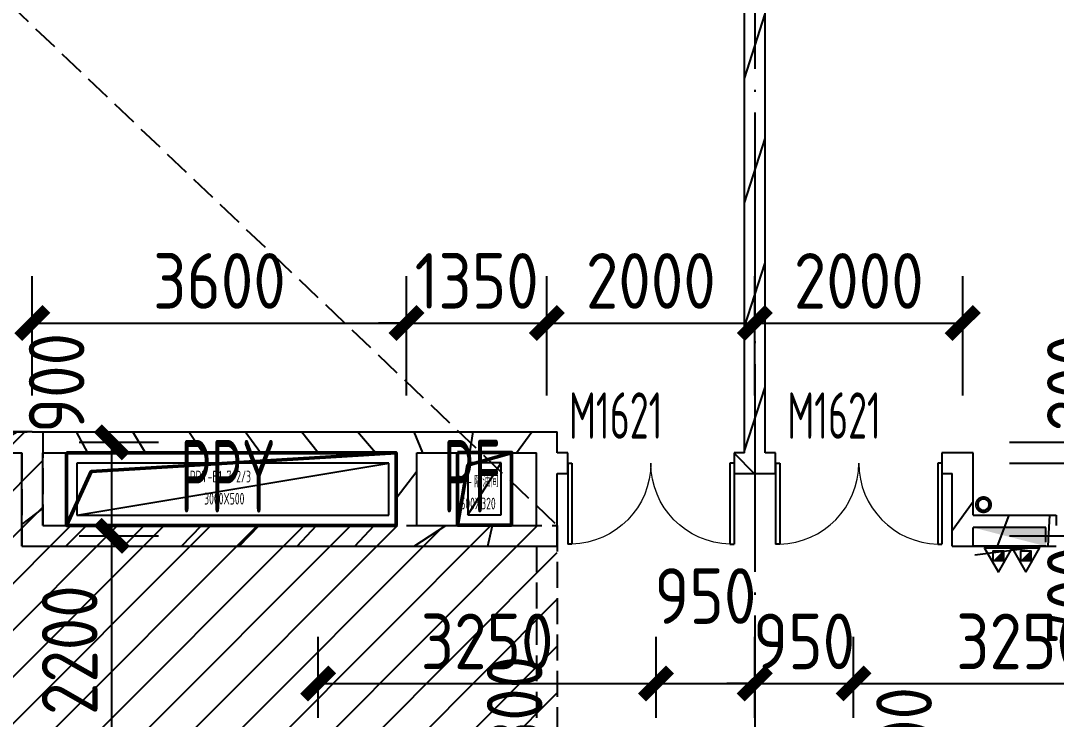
# Model space of a CAD drawing. Header units: inches. Extents: x 0 to 1813292486, y 0 to 3473589894.
# Drawn here: x 600583625 to 600593586, y 3473213153 to 3473219875 of the extents above; entities that cross this region are included whole.
import ezdxf
from ezdxf.enums import TextEntityAlignment as Align

# ---------------------------------------------------------------- set-up
doc = ezdxf.new("R2010")
doc.units = ezdxf.units.IN
doc.header["$LTSCALE"] = 1000
doc.header["$MEASUREMENT"] = 0
doc.linetypes.add('AX-MALL-GIRD-200$0$DOTE', pattern=[2.4200000000000004, 2, -0.2, 0.02, -0.2])
doc.linetypes.add('AX-MALL-WALL-P02-QT$0$DASH', pattern=[0.35, 0.25, -0.1])
for name, color, linetype in [('A-Anno-Note', 241, 'Continuous'), ('AX-MALL-DIM-P02$0$A-Anno-Dims', 3, 'Continuous'), ('AX-MALL-DIM-P02$0$A-Detl-Thin', 131, 'Continuous'), ('AX-MALL-GIRD-200$0$A-Grid', 222, 'AX-MALL-GIRD-200$0$DOTE'), ('AX-MALL-P02-200$0$A-Anno-Note', 241, 'Continuous'), ('AX-MALL-WALL-P02$0$A-Anno-Note', 241, 'Continuous'), ('AX-MALL-WALL-P02-QT$0$A-Accs', 181, 'Continuous'), ('AX-MALL-WALL-P02-QT$0$A-Anno-Dims', 3, 'Continuous'), ('AX-MALL-WALL-P02-QT$0$A-Detl-Patt', 8, 'Continuous'), ('AX-MALL-WALL-P02-QT$0$A-Detl-Thin', 131, 'Continuous'), ('AX-MALL-WALL-P02-QT$0$A-Wall', 2, 'Continuous'), ('AX-MALL-WALL-P02-QT$0$A-Wall-Patt', 13, 'Continuous'), ('AX-MALL-WALL-P02-QT$0$A-Wind', 4, 'Continuous'), ('AX-MALL-WORD-P02$0$A-Wind-Iden', 11, 'Continuous'), ('AX-MALL-ZTKD-P02$0$A-Anno-Note', 241, 'Continuous'), ('MX-MALL-P02-LG$0$M-VT-DUCT-EAD', 4, 'Continuous'), ('MX-MALL-P02-LG$0$M-VT-DUCT-FLG', 40, 'Continuous'), ('MX-MALL-P02-LG$0$M-VT-TEXT', 21, 'Continuous'), ('PX-MALL-P02-LG$0$P-Exsh', 31, 'Continuous'), ('PX-MALL-P02-LG$0$P-Hydt-Boxx', 221, 'Continuous'), ('PX-MALL-P02-LG$0$P-Hydt-Pipe', 221, 'Continuous'), ('PX-MALL-P02-LG$0$P-Pipe-Risr', 7, 'Continuous'), ('PX-MALL-P02-LG$0$P-Pipe-Risr-Arch', 6, 'Continuous'), ('PX-MALL-P02-LG$0$P-Pipe-Risr-W100', 6, 'Continuous'), ('PX-MALL-P02-LG$0$P-Pipe-Risr-W50', 6, 'Continuous'), ('SX-MALL-NTKD-L-2F$0$S-HOLE', 5, 'Continuous')]:
    doc.layers.add(name, color=color, linetype=linetype)
doc.styles.add('AX-MALL-DIM-P02$0$_TCH_DIM_T3', font='gbenor.shx')
doc.styles.add('AX-MALL-WALL-P02-QT$0$STANDARD', font='gbenor.shx', dxfattribs={"bigfont": 'gbcbig.shx'})
doc.styles.add('AX-MALL-WORD-P02$0$_TCH_WINDOW', font='gbenor.shx', dxfattribs={"bigfont": 'gbcbig.shx'})
doc.styles.add('MX-MALL-P02-LG$0$_THVAC_WIN', font='gbenor.shx', dxfattribs={"bigfont": 'gbcbig.shx'})
doc.styles.add('PX-MALL-P02-LG$0$jzfz', font='gbenor.shx', dxfattribs={"bigfont": 'gbcbig.shx'})
doc.dimstyles.new('AX-MALL-DIM-P02$0$_TCH_ARCH&&180', dxfattribs={"dimtxt": 535.5, "dimasz": 270, "dimexe": 450, "dimexo": 450, "dimgap": 137.25, "dimtad": 1, "dimdec": 0, "dimzin": 0, "dimdsep": 46, "dimtxsty": 'AX-MALL-DIM-P02$0$_TCH_DIM_T3', "dimblk": 'AX-MALL-DIM-P02$0$_ArchTick', "dimcen": 0.09, "dimclrt": 7, "dimazin": 2, "dimtfac": 1, "dimtdec": 0, "dimtix": 1, "dimtmove": 2, "dimatfit": 3, "dimfxl": 500, "dimtolj": 1, "dimtzin": 0, "dimarcsym": 0})
pattern_1 = [(45, (0, 359.0227), (-353.55353201463, 353.55353201463), [])]

# ---------------------------------------------------------------- blocks, each defined once
blk = doc.blocks.new('AX-MALL-WORD-P02')
at = {"layer": 'AX-MALL-WORD-P02$0$A-Wind-Iden', "style": 'AX-MALL-WORD-P02$0$_TCH_WINDOW', "width": 0.7}
for p in [(600392906.4207244, 3473072280.399031), (600394874.3058352, 3473071547.304083)]:
    blk.add_text('M1621', height=446.25, rotation=339.5681612302259, dxfattribs=at).set_placement(p)
blk = doc.blocks.new('AX-MALL-GIRD-200')
at = {"layer": 'AX-MALL-GIRD-200$0$A-Grid'}
blk.add_line((600425246.1884615, 3473153968.780813), (600386516.6495125, 3473050005.053731), dxfattribs=at)
blk = doc.blocks.new('AX-MALL-WALL-P02-QT$0$tj')
at = {"layer": 'AX-MALL-WALL-P02-QT$0$A-Detl-Patt'}
h = blk.add_hatch(dxfattribs=at)
h.set_pattern_fill('STEEL', color=256, scale=100.0000000000001, angle=50.43183869082386)
h.set_pattern_definition([(75.00000000004839, (-14278.19445574284, 156289.8254051208), (-153.3407249234246, 41.08752340989569), []), (75.00000000004839, (-14317.88195610046, 156358.5661673546), (-153.3407249234246, 41.08752340989569), [])])
edge = h.paths.add_edge_path()
edge.add_line((88101.273016572, 47666.64152574539), (87883.93542659283, 47459.84604215622))
edge.add_line((87883.93542659283, 47459.84604215622), (91571.54751467705, 43584.64122533798))
edge.add_arc((262949.389629302, 558937.705083496), 543101.4133620498, 251.6057364187558, 260.0288666978238)
edge.add_arc((172180.8466627672, -2862.146247219684), 27099.9982179492, 64.7128659603706, 96.9316049602786, ccw=False)
edge.add_arc((262948.9730309481, 558936.3205539446), 543099.9677998082, 261.6155114784545, 271.7251478115656)
edge.add_line((279298.9759148359, 16082.51663446426), (279298.9759315252, 16382.65274763107))
edge.add_arc((262948.9742454757, 558936.3204835369), 542799.9676941936, 261.62020364125146, 271.7261014454634, ccw=False)
edge.add_arc((172180.8456921196, -2862.14609140989), 27400.00151046549, 64.80631838577902, 96.83815911678944)
edge.add_arc((262949.394896181, 558937.7037490648), 542801.4137571028, 251.6136389015772, 260.02417327084333, ccw=False)
edge.add_line((91737.26096642017, 43845.69257831573), (88101.273016572, 47666.64152574539))
blk = doc.blocks.new('MX-MALL-P02-LG')
at = {"layer": 'MX-MALL-P02-LG$0$M-VT-DUCT-EAD'}
for p, q in [((600388389.1205014, 3473073713.072688), (600388214.5740852, 3473073244.528615)), ((600388389.6695737, 3473073712.868142), (600388215.1231575, 3473073244.324069)), ((600391200.384941, 3473072665.794191), (600388389.1205014, 3473073713.072688)), ((600391200.9340132, 3473072665.589645), (600388389.6695737, 3473073712.868142)), ((600388214.5740852, 3473073244.528615), (600391025.8385248, 3473072197.250118)), ((600388215.1231575, 3473073244.324069), (600391026.3875971, 3473072197.045572)), ((600391025.8385248, 3473072197.250118), (600391200.384941, 3473072665.794191)), ((600391026.3875971, 3473072197.045572), (600391200.9340132, 3473072665.589645)), ((600391915.3280648, 3473072403.215569), (600391740.7816485, 3473071934.671496)), ((600392215.1962717, 3473072291.505863), (600391915.3280648, 3473072403.215569)), ((600392040.6498554, 3473071822.96179), (600392215.1962717, 3473072291.505863)), ((600391740.7816485, 3473071934.671496), (600392040.6498554, 3473071822.96179))]:
    blk.add_line(p, q, dxfattribs=at)
at = {"layer": 'MX-MALL-P02-LG$0$M-VT-DUCT-FLG'}
for p, q in [((600388214.5740852, 3473073244.528615), (600391200.384941, 3473072665.794191)), ((600388215.1231575, 3473073244.324069), (600391200.9340132, 3473072665.589645)), ((600391740.7816485, 3473071934.671496), (600392215.1962717, 3473072291.505863))]:
    blk.add_line(p, q, dxfattribs=at)
at = {"layer": 'MX-MALL-P02-LG$0$M-VT-TEXT', "style": 'MX-MALL-P02-LG$0$_THVAC_WIN', "width": 0.7}
for s, p in [('PPY-B1-7-2/3', (600389343.0405042, 3473073159.583484, -5999.999999999997)), ('3000X500', (600389397.8994534, 3473072911.55009, -5999.999999999997)), ('PF-', (600391729.1411564, 3473072221.119265, -2999.999999999999)), ('隔油间', (600391888.5647602, 3473072161.729294, -2999.999999999999)), ('500X320', (600391690.0140467, 3473072008.098431, -2999.999999999999))]:
    blk.add_text(s, height=112.6582278481012, rotation=339.5681613187875, dxfattribs=at).set_placement(p)
blk = doc.blocks.new('SX-MALL-NTKD-L-2F')
at = {"layer": 'SX-MALL-NTKD-L-2F$0$S-HOLE', "lineweight": 50, "elevation": 2999.999999999998}
for points in [[(600388330.8696427, 3473073841.486114), (600391302.4168324, 3473072734.497605), (600391058.0518502, 3473072078.535903), (600388086.5046605, 3473073185.524412)], [(600391856.5281353, 3473072531.833544), (600392343.8139718, 3473072350.305272), (600392099.4489896, 3473071694.343569), (600391612.1631532, 3473071875.871842)]]:
    blk.add_lwpolyline(points, close=True, dxfattribs=at)
at = {"layer": 'SX-MALL-NTKD-L-2F$0$S-HOLE', "lineweight": 50}
for points in [[(600391302.4168139, 3473072734.497137), (600388489.5645195, 3473073588.709214), (600388086.5047427, 3473073185.524633)], [(600392342.5847347, 3473072347.004777), (600391907.5910035, 3473072382.447516), (600391612.1634344, 3473071875.871815)]]:
    blk.add_lwpolyline(points, dxfattribs=at)
blk = doc.blocks.new('SX-MALL-NTKD-2F')
blk.add_blockref('SX-MALL-NTKD-L-2F', (0, 0))
blk = doc.blocks.new('AX-MALL-WALL-P02-QT$0$$DorLib2D$00000002')
for p, q in [((-0.5, -5.684341886080802e-17), (-0.5000000000000007, 0.4875)), ((-0.4750000000000007, 0.4875), (-0.5000000000000007, 0.4875)), ((-0.475, -2.842170943040401e-17), (-0.4750000000000007, 0.4875)), ((0.475, -2.842170943040401e-17), (0.4750000000000007, 0.4875)), ((0.4750000000000007, 0.4875), (0.5000000000000007, 0.4875)), ((0.5, -5.684341886080802e-17), (0.5000000000000007, 0.4875)), ((-0.5, -5.684341886080802e-17), (-0.475, -2.842170943040401e-17)), ((0.5, -5.684341886080802e-17), (0.475, -2.842170943040401e-17))]:
    blk.add_line(p, q)
at = {"lineweight": 13}
for centre, start, end in [((-0.4875, -4.263256414560601e-17), 0, 88.53071641864632), ((0.4875, -4.263256414560601e-17), 91.4692835813537, 180)]:
    blk.add_arc(centre, 0.4875, start, end, dxfattribs=at)
blk = doc.blocks.new('AX-MALL-WALL-P02-QT')
at = {"layer": 'AX-MALL-WALL-P02-QT$0$A-Detl-Patt', "linetype": 'AX-MALL-WALL-P02-QT$0$DASH'}
h = blk.add_hatch(dxfattribs=at)
h.set_pattern_fill('ANSI31', color=5, scale=199.9999999999999, angle=-3.81666561775622e-14)
h.set_pattern_definition([(24.5681613092245, (600185298.4270658, 3473279938.045597), (-132.0087131905686, 288.7558651209878), [])])
h.paths.add_polyline_path([(600385347.3708593, 3473071644.80725), (600386499.3772033, 3473074737.198134), (600388186.1358678, 3473074108.831038), (600387871.9523188, 3473073265.451705), (600392510.5386449, 3473071537.442189), (600391672.7158493, 3473069288.430638)])
at = {"layer": 'AX-MALL-WALL-P02-QT$0$A-Wall-Patt'}
h = blk.add_hatch(dxfattribs=at)
h.set_pattern_fill('普通砖', color=256, scale=200, style=0)
h.set_pattern_definition(pattern_1)
h.paths.add_polyline_path([(600394512.0982517, 3473071467.654968), (600394629.0799218, 3473071495.218228), (600399979.0697789, 3473085856.475825), (600399895.5945922, 3473085937.492248), (600399777.7580471, 3473085888.997726), (600394441.6622924, 3473071565.036795)])
h = blk.add_hatch(dxfattribs=at)
h.set_pattern_fill('普通砖', color=256, scale=200, style=0)
h.set_pattern_definition(pattern_1)
h.paths.add_polyline_path([(600388092.4270532, 3473074143.740321), (600387764.4462024, 3473074265.922812), (600387694.6276362, 3473074078.505182), (600387928.8996722, 3473073991.231975), (600388045.8813419, 3473074018.795234)])
h = blk.add_hatch(dxfattribs=at)
h.set_pattern_fill('普通砖', color=256, scale=200, style=0)
h.set_pattern_definition(pattern_1)
h.paths.add_polyline_path([(600388045.8813423, 3473074018.795235), (600388116.3173012, 3473073921.413408), (600391302.4170004, 3473072734.49778), (600391419.3986706, 3473072762.06104), (600391465.9443814, 3473072887.006126), (600388092.4270526, 3473074143.74032)])
h = blk.add_hatch(dxfattribs=at)
h.set_pattern_fill('普通砖', color=256, scale=200, style=0)
h.set_pattern_definition(pattern_1)
h.paths.add_polyline_path([(600387614.7161232, 3473073147.852642), (600387871.9523188, 3473073265.451705), (600388116.3173012, 3473073921.413408), (600388045.8813419, 3473074018.795235), (600387928.8996722, 3473073991.231975)])
h = blk.add_hatch(dxfattribs=at)
h.set_pattern_fill('普通砖', color=256, scale=200, style=0)
h.set_pattern_definition(pattern_1)
h.paths.add_polyline_path([(600387871.9523188, 3473073265.451705), (600387614.7161232, 3473073147.852642), (600391081.9422661, 3473071856.209166), (600391128.4879771, 3473071981.154252), (600391058.0520179, 3473072078.536078)])
h = blk.add_hatch(dxfattribs=at)
h.set_pattern_fill('普通砖', color=256, scale=200, style=0)
h.set_pattern_definition(pattern_1)
h.paths.add_polyline_path([(600391419.3986706, 3473072762.06104), (600391489.8346297, 3473072664.679214), (600392567.4859984, 3473072263.222458), (600392824.7221941, 3473072380.821521), (600391465.9443814, 3473072887.006126)])
h = blk.add_hatch(dxfattribs=at)
h.set_pattern_fill('普通砖', color=256, scale=200, style=0)
h.set_pattern_definition(pattern_1)
h.paths.add_polyline_path([(600391128.4879771, 3473071981.154252), (600391245.4696472, 3473072008.717512), (600391489.8346297, 3473072664.679214), (600391419.3986706, 3473072762.06104), (600391302.4170004, 3473072734.49778), (600391058.0520179, 3473072078.536078)])
h = blk.add_hatch(dxfattribs=at)
h.set_pattern_fill('普通砖', color=256, scale=200, style=0)
h.set_pattern_definition(pattern_1)
h.paths.add_polyline_path([(600392657.5218016, 3473072122.967932), (600392754.9036279, 3473072193.403892), (600392824.7221941, 3473072380.821521), (600392567.4859984, 3473072263.222458), (600392532.5767152, 3473072169.513643)])
h = blk.add_hatch(dxfattribs=at)
h.set_pattern_fill('普通砖', color=256, scale=200, style=0)
h.set_pattern_definition(pattern_1)
h.paths.add_polyline_path([(600392323.121016, 3473071607.260755), (600392440.720079, 3473071350.024559), (600392685.0850614, 3473072005.986262), (600392657.5218016, 3473072122.967932), (600392532.5767154, 3473072169.513643)])
h = blk.add_hatch(dxfattribs=at)
h.set_pattern_fill('普通砖', color=256, scale=200, style=0)
h.set_pattern_definition(pattern_1)
h.paths.add_polyline_path([(600392685.0850614, 3473072005.986262), (600392778.7938755, 3473071971.07698), (600392848.6124417, 3473072158.494609), (600392754.9036279, 3473072193.403892), (600392657.5218015, 3473072122.967932)])
h = blk.add_hatch(dxfattribs=at)
h.set_pattern_fill('普通砖', color=256, scale=200, style=0)
h.set_pattern_definition(pattern_1)
h.paths.add_polyline_path([(600391128.487977, 3473071981.154252), (600391081.9422661, 3473071856.209166), (600392440.720079, 3473071350.024559), (600392323.121016, 3473071607.260755), (600391245.4696472, 3473072008.717512)])
h = blk.add_hatch(dxfattribs=at)
h.set_pattern_fill('普通砖', color=256, scale=200, style=0)
h.set_pattern_definition(pattern_1)
h.paths.add_polyline_path([(600394441.6622924, 3473071565.036795), (600394347.9534768, 3473071599.946078), (600394278.1349106, 3473071412.528449), (600394465.5525408, 3473071342.709882), (600394512.0982517, 3473071467.654968)])
h = blk.add_hatch(dxfattribs=at)
h.set_pattern_fill('普通砖', color=256, scale=200, style=0)
h.set_pattern_definition(pattern_1)
h.paths.add_polyline_path([(600394465.5525408, 3473071342.709882), (600394652.970172, 3473071272.891315), (600394722.7887386, 3473071460.308944), (600394629.0799218, 3473071495.218228), (600394512.0982517, 3473071467.654968)])
h = blk.add_hatch(dxfattribs=at)
h.set_pattern_fill('普通砖', color=256, scale=200, style=0)
h.set_pattern_definition(pattern_1)
h.paths.add_polyline_path([(600396503.2562151, 3473070797.032562), (600396222.1297727, 3473070901.760412), (600396152.3112061, 3473070714.342782), (600396246.0200194, 3473070679.433499)])
h = blk.add_hatch(dxfattribs=at)
h.set_pattern_fill('普通砖', color=256, scale=200, style=0)
h.set_pattern_definition(pattern_1)
h.paths.add_polyline_path([(600396001.6550374, 3473070023.4718), (600396293.8005165, 3473070234.779677), (600396503.2562151, 3473070797.032562), (600396246.0200194, 3473070679.433499)])
h = blk.add_hatch(dxfattribs=at)
h.set_pattern_fill('普通砖', color=256, scale=200, style=0)
h.set_pattern_definition(pattern_1)
h.paths.add_polyline_path([(600396293.8005165, 3473070234.779677), (600396001.6550374, 3473070023.4718), (600396938.7431848, 3473069674.378968), (600397043.4710343, 3473069955.505412)])
at = {"layer": 'AX-MALL-WALL-P02-QT$0$A-Detl-Patt', "linetype": 'AX-MALL-WALL-P02-QT$0$DASH'}
blk.add_line((600385952.3396957, 3473085006.499878), (600392510.538646, 3473071537.442194), dxfattribs=at)
at = {"layer": 'AX-MALL-WALL-P02-QT$0$A-Detl-Patt', "color": 5, "linetype": 'AX-MALL-WALL-P02-QT$0$DASH'}
for points in [[(600385347.3708593, 3473071644.80725), (600386499.3772033, 3473074737.198134), (600388186.1358678, 3473074108.831038), (600387871.9523188, 3473073265.451705), (600392510.5386449, 3473071537.442189), (600391672.7158493, 3473069288.430638)], [(600385604.607055, 3473071762.406313), (600386616.9762664, 3473074479.961939), (600387928.8996722, 3473073991.231975), (600387614.716123, 3473073147.852642), (600392253.3024492, 3473071419.843126), (600391555.1167862, 3473069545.666833)]]:
    blk.add_lwpolyline(points, close=True, dxfattribs=at)
at = {"layer": 'AX-MALL-WALL-P02-QT$0$A-Wall'}
for p, q in [((600394441.6622924, 3473071565.036795), (600399777.7580471, 3473085888.997726)), ((600394629.0799218, 3473071495.218228), (600399979.0697789, 3473085856.475825)), ((600388092.4270532, 3473074143.740321), (600387764.4462024, 3473074265.922812)), ((600388092.4270526, 3473074143.74032), (600391465.9443814, 3473072887.006126)), ((600387694.6276362, 3473074078.505182), (600387928.8996722, 3473073991.231975)), ((600387614.7161232, 3473073147.852642), (600387928.8996722, 3473073991.231975)), ((600387871.9523188, 3473073265.451705), (600388116.3173012, 3473073921.413408)), ((600388116.3173012, 3473073921.413408), (600391302.4170004, 3473072734.49778)), ((600387871.9523188, 3473073265.451705), (600391058.0520179, 3473072078.536078)), ((600387614.7161232, 3473073147.852642), (600391081.9422661, 3473071856.209166)), ((600391465.9443814, 3473072887.006126), (600392824.7221941, 3473072380.821521)), ((600391058.0520179, 3473072078.536078), (600391302.4170004, 3473072734.49778)), ((600391245.4696472, 3473072008.717512), (600391489.8346297, 3473072664.679214)), ((600391489.8346297, 3473072664.679214), (600392567.4859984, 3473072263.222458)), ((600392754.9036279, 3473072193.403892), (600392824.7221941, 3473072380.821521)), ((600392532.5767152, 3473072169.513643), (600392567.4859984, 3473072263.222458)), ((600392323.121016, 3473071607.260755), (600392532.5767154, 3473072169.513643)), ((600392848.6124417, 3473072158.494609), (600392754.9036279, 3473072193.403892)), ((600392778.7938755, 3473071971.07698), (600392848.6124417, 3473072158.494609)), ((600391245.4696472, 3473072008.717512), (600392323.121016, 3473071607.260755)), ((600392440.720079, 3473071350.024559), (600392685.0850614, 3473072005.986262)), ((600392685.0850614, 3473072005.986262), (600392778.7938755, 3473071971.07698)), ((600391081.9422661, 3473071856.209166), (600392440.720079, 3473071350.024559)), ((600394347.9534768, 3473071599.946078), (600394278.1349106, 3473071412.528449)), ((600394441.6622924, 3473071565.036795), (600394347.9534768, 3473071599.946078)), ((600394278.1349106, 3473071412.528449), (600394465.5525408, 3473071342.709882)), ((600394722.7887386, 3473071460.308944), (600394629.0799218, 3473071495.218228)), ((600394652.970172, 3473071272.891315), (600394722.7887386, 3473071460.308944)), ((600394465.5525408, 3473071342.709882), (600394652.970172, 3473071272.891315)), ((600396222.1297727, 3473070901.760412), (600396152.3112061, 3473070714.342782)), ((600396503.2562151, 3473070797.032562), (600396222.1297727, 3473070901.760412)), ((600396152.3112061, 3473070714.342782), (600396246.0200194, 3473070679.433499)), ((600396293.8005165, 3473070234.779677), (600396503.2562151, 3473070797.032562)), ((600396001.6550374, 3473070023.4718), (600396246.0200194, 3473070679.433499)), ((600396293.8005165, 3473070234.779677), (600397043.4710343, 3473069955.505412)), ((600396001.6550374, 3473070023.4718), (600396938.7431848, 3473069674.378968)), ((600397043.4710343, 3473069955.505412), (600397008.5617514, 3473069861.796597))]:
    blk.add_line(p, q, dxfattribs=at)
at = {"layer": 'AX-MALL-WALL-P02-QT$0$A-Anno-Dims'}
blk.add_blockref('SX-MALL-NTKD-2F', (0, 0), dxfattribs=at)
at = {"layer": 'AX-MALL-WALL-P02-QT$0$A-Detl-Thin'}
blk.add_blockref('MX-MALL-P02-LG', (0, 0), dxfattribs=at)
at = {"layer": 'AX-MALL-WALL-P02-QT$0$A-Detl-Thin', "rotation": 339.5681613091762}
blk.add_blockref('AX-MALL-WALL-P02-QT$0$tj', (600144118.6961328, 3473128496.287411), dxfattribs=at)
at = {"layer": 'AX-MALL-WALL-P02-QT$0$A-Wind'}
blk.add_blockref('AX-MALL-GIRD-200', (0, 0), dxfattribs=at)
at = {"layer": 'AX-MALL-WALL-P02-QT$0$A-Wind', "xscale": 1600, "zscale": 200}
for p, yscale, rotation in [((600393563.3736762, 3473071785.511529), -1600, 339.5681613172547), ((600395437.5499724, 3473071087.325863), 1600, 159.5681612344879)]:
    blk.add_blockref('AX-MALL-WALL-P02-QT$0$$DorLib2D$00000002', p, dxfattribs=dict(at, yscale=yscale, rotation=rotation))
at = {"layer": 'AX-MALL-WALL-P02-QT$0$A-Accs', "style": 'AX-MALL-WALL-P02-QT$0$STANDARD', "width": 0.6}
for s, p in [('PPY', (600389158.5048583, 3473072917.52841, 2999.999999999999)), ('PF', (600391526.3230233, 3473072035.446665, 2999.999999999999))]:
    blk.add_text(s, height=699.9999999999998, rotation=339.5681613092246, dxfattribs=at).set_placement(p)
blk = doc.blocks.new('AX-MALL-WALL-P02')
at = {"layer": 'AX-MALL-WALL-P02$0$A-Anno-Note'}
blk.add_blockref('AX-MALL-WORD-P02', (0, 0), dxfattribs=at)
blk.add_blockref('AX-MALL-WALL-P02-QT', (0, 0), dxfattribs=at)
blk = doc.blocks.new('PX-MALL-P02-LG$0$XHS1')
at = {"layer": 'PX-MALL-P02-LG$0$P-Hydt-Boxx', "ltscale": 0.7}
for p, q in [((350.0030006170273, 240), (-332.898939371109, 327.2950124740601)), ((350.0030006170273, 240), (-349.9969996213913, 240)), ((-349.9969997406006, 239.9999995231628), (-349.9969996213913, 60)), ((350.0030003786087, 200), (350.003000497818, 60)), ((350.0030006170273, 60), (-349.996999502182, 60))]:
    blk.add_line(p, q, dxfattribs=at)
blk.add_solid([(350.0030006170273, 240), (350.0030002593994, 60.00000047683716), (-349.9969996213913, 60)], dxfattribs=at)
blk = doc.blocks.new('PX-MALL-P02-LG$0$MHQ')
at = {"layer": 'PX-MALL-P02-LG$0$P-Exsh', "ltscale": 0.7}
h = blk.add_hatch(dxfattribs=at)
h.set_pattern_fill('ANSI31', color=256, scale=25, style=0)
h.set_pattern_definition([(45, (-160019.2306599375, -42228.3236173685), (-28.0633003783411, 28.0633003783411), [])])
h.paths.add_polyline_path([(-75.0000000015425, 185.1731819980414), (75, 185.1731819980414), (75, 35.17318199802685), (-75.0000000015425, 35.17318199802685)])
for points in [[(0, 346.4101615137042), (-200, -1.455191522836685e-11), (200, -1.455191522836685e-11)], [(0, 346.4101615137042), (-200, -1.455191522836685e-11), (200, -1.455191522836685e-11)], [(0, 346.4101615137042), (-200, -1.455191522836685e-11), (200, -1.455191522836685e-11)], [(-75.0000000015425, 185.1731819980414), (75, 185.1731819980414), (75, 35.17318199802685), (-75.0000000015425, 35.17318199802685)]]:
    blk.add_lwpolyline(points, close=True, dxfattribs=at)
blk = doc.blocks.new('PX-MALL-P02-LG$0$20200929200250')
at = {"layer": 'PX-MALL-P02-LG$0$P-Exsh', "ltscale": 0.7, "xscale": 0.6600000001490116, "yscale": 0.6600000001490116, "zscale": 0.6600000001490116}
for p in [(-132.0000001192093, 40), (131.9999997615814, 40)]:
    blk.add_blockref('PX-MALL-P02-LG$0$MHQ', p, dxfattribs=at)
blk = doc.blocks.new('PX-MALL-P02-LG$0$20211220143732')
at = {"layer": 'PX-MALL-P02-LG$0$P-Exsh'}
blk.add_blockref('PX-MALL-P02-LG$0$20200929200250', (-374.9999999407155, 219.6219584928522), dxfattribs=at)
at = {"layer": 'PX-MALL-P02-LG$0$P-Hydt-Boxx', "ltscale": 0.7, "xscale": -1}
blk.add_blockref('PX-MALL-P02-LG$0$XHS1', (-349.9969999989844, 0), dxfattribs=at)
blk = doc.blocks.new('PX-MALL-P02-LG$0$P-Risr')
at = {"layer": 'PX-MALL-P02-LG$0$P-Pipe-Risr-W50'}
h = blk.add_hatch(color=0, dxfattribs=at)
edge = h.paths.add_edge_path()
edge.add_ellipse((0, 0), major_axis=(47.05795628796547, 47.05795628796547), ratio=0.9999999999999695, start_angle=225.0000000000009, end_angle=405.0000000000009, ccw=False)
edge.add_ellipse((0, 0), major_axis=(47.05795628796764, 47.05795628796764), ratio=0.9999999999998785, start_angle=133.9675974886221, end_angle=225.0000000000035, ccw=False)
edge.add_line((-66.53919663240958, 1.199087783927098), (-54.4367953546693, 1.199087783927098))
edge.add_ellipse((0, 0), major_axis=(-38.50196423560672, 38.50196423560672), ratio=0.9999999999999859, start_angle=43.73814098242129, end_angle=134.9999999999996)
edge.add_ellipse((0, 0), major_axis=(38.50196423561096, 38.50196423561096), ratio=0.9999999999998216, start_angle=225.0000000000051, end_angle=405.0000000000051)
edge.add_ellipse((0, 0), major_axis=(38.50196423560679, 38.50196423560679), ratio=0.9999999999999831, start_angle=45.00000000000048, end_angle=133.7381409824204)
edge.add_line((-54.43679535467527, 1.199087783927098), (-66.53919663241555, 1.199087783927098))
edge.add_ellipse((0, 0), major_axis=(-47.05795628796762, 47.05795628796762), ratio=0.9999999999998742, start_angle=-45.00000000000358, end_angle=43.967597488629224, ccw=False)
at = {"layer": 'PX-MALL-P02-LG$0$P-Pipe-Risr-Arch', "ltscale": 0.7}
blk.add_circle((0, 0), 59.29000000000001, dxfattribs=at)
at = {"layer": 'PX-MALL-P02-LG$0$P-Pipe-Risr-W100', "color": 0, "const_width": 15}
blk.add_lwpolyline([(-75, 0, 1), (75, 0, 1)], format="xyb", close=True, dxfattribs=at)
at = {"layer": 'PX-MALL-P02-LG$0$P-Pipe-Risr-W50'}
blk.add_circle((0, 0), 54.45000000000001, dxfattribs=at)
at = {"layer": 'PX-MALL-P02-LG$0$P-Pipe-Risr', "style": 'PX-MALL-P02-LG$0$jzfz', "width": 0.6, "flags": 1}
for tag, p in [('SYS-MARK', (0.3310501334344735, -45.65933377496549)), ('RANGE', (0.3337570973526454, -45.67887874227017))]:
    blk.add_attdef(tag, text='', height=0.015625, dxfattribs=at).set_placement(p, align=Align.MIDDLE)
blk = doc.blocks.new('PX-MALL-P02-LG')
at = {"layer": 'PX-MALL-P02-LG$0$P-Exsh', "rotation": 159.5681624201094}
blk.add_blockref('PX-MALL-P02-LG$0$20211220143732', (600396272.8549414, 3473070178.554376), dxfattribs=at)
at = {"layer": 'PX-MALL-P02-LG$0$P-Hydt-Pipe', "color": 221, "xscale": -1, "rotation": 249.5681618075361}
blk.add_blockref('PX-MALL-P02-LG$0$P-Risr', (600396422.4186089, 3473070293.579197), dxfattribs=at)
blk = doc.blocks.new('AX-MALL-ZTKD-P02')
at = {"layer": 'AX-MALL-ZTKD-P02$0$A-Anno-Note'}
blk.add_blockref('AX-MALL-GIRD-200', (0, 0), dxfattribs=at)
blk = doc.blocks.new('AX-MALL-DIM-P02$0$_ArchTick')
at = {"color": 0, "linetype": 'ByBlock', "const_width": 0.4}
blk.add_lwpolyline([(-0.5, -0.5), (0.5, 0.5)], dxfattribs=at)
blk = doc.blocks.new('*D753')
at = {"layer": 'AX-MALL-DIM-P02$0$A-Anno-Dims', "color": 0, "lineweight": -2, "transparency": 16777216}
for p, q in [((600388214.6098814, 3473074471.722077), (600388615.423687, 3473075547.647539)), ((600388458.3319125, 3473075125.957872), (600391831.8492405, 3473073869.223677)), ((600391588.1272094, 3473073214.987882), (600391988.941015, 3473074290.913343))]:
    blk.add_line(p, q, dxfattribs=at)
at = {"layer": 'AX-MALL-DIM-P02$0$A-Anno-Dims', "color": 0, "lineweight": -2, "transparency": 16777216, "xscale": 270, "yscale": 270, "zscale": 270}
for p, rotation in [((600388458.3319125, 3473075125.957872), 159.5681612903562), ((600391831.8492405, 3473073869.223677), 339.5681612903562)]:
    blk.add_blockref('AX-MALL-DIM-P02$0$_ArchTick', p, dxfattribs=dict(at, rotation=rotation))
at = {"layer": 'AX-MALL-DIM-P02$0$A-Anno-Dims', "color": 7, "transparency": 16777216, "insert": (600390286.4731735, 3473074877.111475), "char_height": 535.5, "attachment_point": 5, "rotation": 339.56816129035616, "style": 'AX-MALL-DIM-P02$0$_TCH_DIM_T3'}
blk.add_mtext('\\A1;3600', dxfattribs=at)
blk = doc.blocks.new('*D754')
at = {"layer": 'AX-MALL-DIM-P02$0$A-Anno-Dims', "color": 0, "lineweight": -2, "transparency": 16777216}
for p, q in [((600391588.1272094, 3473073214.987882), (600391988.941015, 3473074290.913343)), ((600391831.8492405, 3473073869.223677), (600391578.8354409, 3473073963.478742)), ((600391831.8492405, 3473073869.223677), (600393096.9182383, 3473073397.948354)), ((600392853.1962072, 3473072743.712559), (600393254.0100127, 3473073819.63802)), ((600393096.9182383, 3473073397.948354), (600393349.9320378, 3473073303.693289))]:
    blk.add_line(p, q, dxfattribs=at)
at = {"layer": 'AX-MALL-DIM-P02$0$A-Anno-Dims', "color": 0, "lineweight": -2, "transparency": 16777216, "xscale": 270, "yscale": 270, "zscale": 270}
for p, rotation in [((600391831.8492405, 3473073869.223677), 339.5681612958064), ((600393096.9182383, 3473073397.948354), 159.5681612958064)]:
    blk.add_blockref('AX-MALL-DIM-P02$0$_ArchTick', p, dxfattribs=dict(at, rotation=rotation))
at = {"layer": 'AX-MALL-DIM-P02$0$A-Anno-Dims', "color": 7, "transparency": 16777216, "insert": (600392605.7663362, 3473074013.106715), "char_height": 535.5, "attachment_point": 5, "rotation": 339.5681612958064, "style": 'AX-MALL-DIM-P02$0$_TCH_DIM_T3'}
blk.add_mtext('\\A1;1350', dxfattribs=at)
blk = doc.blocks.new('*D755')
at = {"layer": 'AX-MALL-DIM-P02$0$A-Anno-Dims', "color": 0, "lineweight": -2, "transparency": 16777216}
for p, q in [((600392853.1962074, 3473072743.71256), (600393254.010013, 3473073819.638021)), ((600393096.9182385, 3473073397.948355), (600394971.094532, 3473072699.762691)), ((600394727.3725007, 3473072045.526896), (600395128.1863065, 3473073121.452357))]:
    blk.add_line(p, q, dxfattribs=at)
at = {"layer": 'AX-MALL-DIM-P02$0$A-Anno-Dims', "color": 0, "lineweight": -2, "transparency": 16777216, "xscale": 270, "yscale": 270, "zscale": 270}
for p, rotation in [((600393096.9182385, 3473073397.948355), 159.5681612880761), ((600394971.094532, 3473072699.762691), 339.5681612880762)]:
    blk.add_blockref('AX-MALL-DIM-P02$0$_ArchTick', p, dxfattribs=dict(at, rotation=rotation))
at = {"layer": 'AX-MALL-DIM-P02$0$A-Anno-Dims', "color": 7, "transparency": 16777216, "insert": (600394175.388982, 3473073428.376222), "char_height": 535.5, "attachment_point": 5, "rotation": 339.56816128807617, "style": 'AX-MALL-DIM-P02$0$_TCH_DIM_T3'}
blk.add_mtext('\\A1;2000', dxfattribs=at)
blk = doc.blocks.new('*D756')
at = {"layer": 'AX-MALL-DIM-P02$0$A-Anno-Dims', "color": 0, "lineweight": -2, "transparency": 16777216}
for p, q in [((600394727.3725007, 3473072045.526895), (600395128.1863062, 3473073121.452356)), ((600394971.0945318, 3473072699.76269), (600396845.2708259, 3473072001.577026)), ((600396601.5487945, 3473071347.34123), (600397002.3626003, 3473072423.266692))]:
    blk.add_line(p, q, dxfattribs=at)
at = {"layer": 'AX-MALL-DIM-P02$0$A-Anno-Dims', "color": 0, "lineweight": -2, "transparency": 16777216, "xscale": 270, "yscale": 270, "zscale": 270}
for p, rotation in [((600394971.0945318, 3473072699.76269), 159.5681612928449), ((600396845.2708259, 3473072001.577026), 339.5681612928449)]:
    blk.add_blockref('AX-MALL-DIM-P02$0$_ArchTick', p, dxfattribs=dict(at, rotation=rotation))
at = {"layer": 'AX-MALL-DIM-P02$0$A-Anno-Dims', "color": 7, "transparency": 16777216, "insert": (600396049.5652758, 3473072730.190557), "char_height": 535.5, "attachment_point": 5, "rotation": 339.5681612928449, "style": 'AX-MALL-DIM-P02$0$_TCH_DIM_T3'}
blk.add_mtext('\\A1;2000', dxfattribs=at)
blk = doc.blocks.new('*D762')
at = {"layer": 'AX-MALL-DIM-P02$0$A-Anno-Dims', "color": 0, "lineweight": -2, "transparency": 16777216}
for p, q in [((600396796.327782, 3473070581.141256), (600398304.8997041, 3473070019.15395)), ((600397638.8450569, 3473069520.284024), (600397883.2100381, 3473070176.245724)), ((600396551.962801, 3473069925.179556), (600398060.5347229, 3473069363.19225))]:
    blk.add_line(p, q, dxfattribs=at)
at = {"layer": 'AX-MALL-DIM-P02$0$A-Anno-Dims', "color": 0, "lineweight": -2, "transparency": 16777216, "xscale": 270, "yscale": 270, "zscale": 270}
for p, rotation in [((600397883.2100381, 3473070176.245724), 69.56816131592339), ((600397638.8450569, 3473069520.284024), 249.5681613159234)]:
    blk.add_blockref('AX-MALL-DIM-P02$0$_ArchTick', p, dxfattribs=dict(at, rotation=rotation))
at = {"layer": 'AX-MALL-DIM-P02$0$A-Anno-Dims', "color": 7, "transparency": 16777216, "insert": (600396941.5876061, 3473069169.684752), "char_height": 535.5, "attachment_point": 5, "rotation": 69.56816131592339, "style": 'AX-MALL-DIM-P02$0$_TCH_DIM_T3'}
blk.add_mtext('\\A1;700', dxfattribs=at)
blk = doc.blocks.new('*D763')
at = {"layer": 'AX-MALL-DIM-P02$0$A-Anno-Dims', "color": 0, "lineweight": -2, "transparency": 16777216}
for p, q in [((600396866.1466867, 3473070768.559794), (600398374.7186087, 3473070206.572487)), ((600397953.0289427, 3473070363.664261), (600398047.2840074, 3473070616.678061)), ((600396796.3277819, 3473070581.141257), (600398304.8997041, 3473070019.15395)), ((600397883.2100381, 3473070176.245724), (600397953.0289427, 3473070363.664261)), ((600397883.2100381, 3473070176.245724), (600397788.9549736, 3473069923.231925))]:
    blk.add_line(p, q, dxfattribs=at)
at = {"layer": 'AX-MALL-DIM-P02$0$A-Anno-Dims', "color": 0, "lineweight": -2, "transparency": 16777216, "xscale": 270, "yscale": 270, "zscale": 270}
for p, rotation in [((600397953.0289427, 3473070363.664261), 249.5681613076279), ((600397883.2100381, 3473070176.245724), 69.56816130762793)]:
    blk.add_blockref('AX-MALL-DIM-P02$0$_ArchTick', p, dxfattribs=dict(at, rotation=rotation))
at = {"layer": 'AX-MALL-DIM-P02$0$A-Anno-Dims', "color": 7, "transparency": 16777216, "insert": (600397655.0987816, 3473071085.000121), "char_height": 535.5, "attachment_point": 5, "rotation": 69.56816130762796, "style": 'AX-MALL-DIM-P02$0$_TCH_DIM_T3'}
blk.add_mtext('\\A1;200', dxfattribs=at)
blk = doc.blocks.new('*D767')
at = {"layer": 'AX-MALL-DIM-P02$0$A-Anno-Dims', "color": 0, "lineweight": -2, "transparency": 16777216}
for p, q in [((600389709.4141679, 3473070606.742629), (600389981.4906168, 3473071337.091672)), ((600389824.3988428, 3473070915.402006), (600392869.9353216, 3473069780.850304)), ((600392754.9506466, 3473069472.190927), (600393027.0270956, 3473070202.53997))]:
    blk.add_line(p, q, dxfattribs=at)
at = {"layer": 'AX-MALL-DIM-P02$0$A-Anno-Dims', "color": 0, "lineweight": -2, "transparency": 16777216, "xscale": 270, "yscale": 270, "zscale": 270}
for p, rotation in [((600389824.3988428, 3473070915.402006), 159.5681613348485), ((600392869.9353216, 3473069780.850304), 339.5681613348485)]:
    blk.add_blockref('AX-MALL-DIM-P02$0$_ArchTick', p, dxfattribs=dict(at, rotation=rotation))
at = {"layer": 'AX-MALL-DIM-P02$0$A-Anno-Dims', "color": 7, "transparency": 16777216, "insert": (600391488.5496787, 3473070727.646855), "char_height": 535.5, "attachment_point": 5, "rotation": 339.56816133484847, "style": 'AX-MALL-DIM-P02$0$_TCH_DIM_T3'}
blk.add_mtext('\\A1;3250', dxfattribs=at)
blk = doc.blocks.new('*D768')
at = {"layer": 'AX-MALL-DIM-P02$0$A-Anno-Dims', "color": 0, "lineweight": -2, "transparency": 16777216}
for p, q in [((600392754.9506465, 3473069472.190927), (600393027.0270957, 3473070202.53997)), ((600393645.1843864, 3473069140.552738), (600393917.2608353, 3473069870.901781)), ((600392869.9353215, 3473069780.850305), (600393760.1690611, 3473069449.212115))]:
    blk.add_line(p, q, dxfattribs=at)
at = {"layer": 'AX-MALL-DIM-P02$0$A-Anno-Dims', "color": 0, "lineweight": -2, "transparency": 16777216, "xscale": 270, "yscale": 270, "zscale": 270}
for p, rotation in [((600392869.9353215, 3473069780.850305), 159.5681613302902), ((600393760.1690611, 3473069449.212115), 339.5681613302901)]:
    blk.add_blockref('AX-MALL-DIM-P02$0$_ArchTick', p, dxfattribs=dict(at, rotation=rotation))
at = {"layer": 'AX-MALL-DIM-P02$0$A-Anno-Dims', "color": 7, "transparency": 16777216, "insert": (600393608.8138089, 3473070403.590886), "char_height": 535.5, "attachment_point": 5, "rotation": 339.56816133029014, "style": 'AX-MALL-DIM-P02$0$_TCH_DIM_T3'}
blk.add_mtext('\\A1;950', dxfattribs=at)
blk = doc.blocks.new('*D769')
at = {"layer": 'AX-MALL-DIM-P02$0$A-Anno-Dims', "color": 0, "lineweight": -2, "transparency": 16777216}
for p, q in [((600393645.1843861, 3473069140.552738), (600393917.2608353, 3473069870.901782)), ((600393760.1690613, 3473069449.212115), (600393507.1552616, 3473069543.467179)), ((600394535.4181256, 3473068808.914548), (600394807.4945748, 3473069539.263592)), ((600393760.1690613, 3473069449.212115), (600394650.4028008, 3473069117.573925)), ((600394650.4028008, 3473069117.573925), (600394903.4166005, 3473069023.318861))]:
    blk.add_line(p, q, dxfattribs=at)
at = {"layer": 'AX-MALL-DIM-P02$0$A-Anno-Dims', "color": 0, "lineweight": -2, "transparency": 16777216, "xscale": 270, "yscale": 270, "zscale": 270}
for p, rotation in [((600393760.1690613, 3473069449.212115), 339.5681613277803), ((600394650.4028008, 3473069117.573925), 159.5681613277802)]:
    blk.add_blockref('AX-MALL-DIM-P02$0$_ArchTick', p, dxfattribs=dict(at, rotation=rotation))
at = {"layer": 'AX-MALL-DIM-P02$0$A-Anno-Dims', "color": 7, "transparency": 16777216, "insert": (600394346.6685276, 3473069662.91372), "char_height": 535.5, "attachment_point": 5, "rotation": 339.5681613277803, "style": 'AX-MALL-DIM-P02$0$_TCH_DIM_T3'}
blk.add_mtext('\\A1;950', dxfattribs=at)
blk = doc.blocks.new('*D770')
at = {"layer": 'AX-MALL-DIM-P02$0$A-Anno-Dims', "color": 0, "lineweight": -2, "transparency": 16777216}
for p, q in [((600394535.4181259, 3473068808.914548), (600394807.4945748, 3473069539.263591)), ((600394650.4028008, 3473069117.573925), (600397695.9392772, 3473067983.022224)), ((600397580.9546022, 3473067674.362847), (600397853.0310512, 3473068404.71189))]:
    blk.add_line(p, q, dxfattribs=at)
at = {"layer": 'AX-MALL-DIM-P02$0$A-Anno-Dims', "color": 0, "lineweight": -2, "transparency": 16777216, "xscale": 270, "yscale": 270, "zscale": 270}
for p, rotation in [((600394650.4028008, 3473069117.573925), 159.5681613295203), ((600397695.9392772, 3473067983.022224), 339.5681613295203)]:
    blk.add_blockref('AX-MALL-DIM-P02$0$_ArchTick', p, dxfattribs=dict(at, rotation=rotation))
at = {"layer": 'AX-MALL-DIM-P02$0$A-Anno-Dims', "color": 7, "transparency": 16777216, "insert": (600396314.5536355, 3473068929.818774), "char_height": 535.5, "attachment_point": 5, "rotation": 339.56816132952025, "style": 'AX-MALL-DIM-P02$0$_TCH_DIM_T3'}
blk.add_mtext('\\A1;3250', dxfattribs=at)
blk = doc.blocks.new('*D777')
at = {"layer": 'AX-MALL-DIM-P02$0$A-Anno-Dims', "color": 0, "lineweight": -2, "transparency": 16777216}
for p, q in [((600392176.1692052, 3473069207.593037), (600391399.6113422, 3473069496.883626)), ((600391716.573159, 3473069058.665408), (600391821.3010085, 3473069339.791852)), ((600392071.4413558, 3473068926.466592), (600391294.8834927, 3473069215.757182))]:
    blk.add_line(p, q, dxfattribs=at)
at = {"layer": 'AX-MALL-DIM-P02$0$A-Anno-Dims', "color": 0, "lineweight": -2, "transparency": 16777216, "xscale": 270, "yscale": 270, "zscale": 270}
for p, rotation in [((600391821.3010085, 3473069339.791852), 69.56816136533945), ((600391716.573159, 3473069058.665408), 249.5681613653395)]:
    blk.add_blockref('AX-MALL-DIM-P02$0$_ArchTick', p, dxfattribs=dict(at, rotation=rotation))
at = {"layer": 'AX-MALL-DIM-P02$0$A-Anno-Dims', "color": 7, "transparency": 16777216, "insert": (600391523.370848, 3473070061.127712), "char_height": 535.5, "attachment_point": 5, "rotation": 69.56816136533945, "style": 'AX-MALL-DIM-P02$0$_TCH_DIM_T3'}
blk.add_mtext('\\A1;300', dxfattribs=at)
blk = doc.blocks.new('*D778')
at = {"layer": 'AX-MALL-DIM-P02$0$A-Anno-Dims', "color": 0, "lineweight": -2, "transparency": 16777216}
for p, q in [((600394695.288167, 3473067949.006663), (600395648.3537384, 3473067593.961771)), ((600395121.936223, 3473067469.927102), (600395226.6640725, 3473067751.053545)), ((600394590.5603176, 3473067667.880219), (600395543.625889, 3473067312.835327))]:
    blk.add_line(p, q, dxfattribs=at)
at = {"layer": 'AX-MALL-DIM-P02$0$A-Anno-Dims', "color": 0, "lineweight": -2, "transparency": 16777216, "xscale": 270, "yscale": 270, "zscale": 270}
for p, rotation in [((600395226.6640725, 3473067751.053545), 69.56816128042128), ((600395121.936223, 3473067469.927102), 249.5681612804213)]:
    blk.add_blockref('AX-MALL-DIM-P02$0$_ArchTick', p, dxfattribs=dict(at, rotation=rotation))
at = {"layer": 'AX-MALL-DIM-P02$0$A-Anno-Dims', "color": 7, "transparency": 16777216, "insert": (600394928.7339122, 3473068472.389405), "char_height": 535.5, "attachment_point": 5, "rotation": 69.56816128042128, "style": 'AX-MALL-DIM-P02$0$_TCH_DIM_T3'}
blk.add_mtext('\\A1;300', dxfattribs=at)
blk = doc.blocks.new('*D1465')
at = {"layer": 'AX-MALL-DIM-P02$0$A-Anno-Dims', "color": 0, "lineweight": -2, "transparency": 16777216}
for p, q in [((600388165.0238864, 3473073049.5604), (600388881.7834468, 3473072782.546431)), ((600387692.0895507, 3473070878.044281), (600388460.0937808, 3473072939.638206)), ((600387397.0196565, 3473070987.966475), (600388113.7792168, 3473070720.952507))]:
    blk.add_line(p, q, dxfattribs=at)
at = {"layer": 'AX-MALL-DIM-P02$0$A-Anno-Dims', "color": 0, "lineweight": -2, "transparency": 16777216, "xscale": 270, "yscale": 270, "zscale": 270}
for p, rotation in [((600388460.0937808, 3473072939.638206), 69.56816131031167), ((600387692.0895507, 3473070878.044281), 249.5681613103117)]:
    blk.add_blockref('AX-MALL-DIM-P02$0$_ArchTick', p, dxfattribs=dict(at, rotation=rotation))
at = {"layer": 'AX-MALL-DIM-P02$0$A-Anno-Dims', "color": 7, "transparency": 16777216, "insert": (600387696.5709665, 3473072050.223841), "char_height": 535.5, "attachment_point": 5, "rotation": 69.56816131031168, "style": 'AX-MALL-DIM-P02$0$_TCH_DIM_T3'}
blk.add_mtext('\\A1;2200', dxfattribs=at)
blk = doc.blocks.new('*D1466')
at = {"layer": 'AX-MALL-DIM-P02$0$A-Anno-Dims', "color": 0, "lineweight": -2, "transparency": 16777216}
for p, q in [((600388479.207435, 3473073892.939731), (600389195.9669956, 3473073625.925763)), ((600388460.0937811, 3473072939.638205), (600388774.2773296, 3473073783.017537)), ((600388165.0238864, 3473073049.560399), (600388881.7834471, 3473072782.546431))]:
    blk.add_line(p, q, dxfattribs=at)
at = {"layer": 'AX-MALL-DIM-P02$0$A-Anno-Dims', "color": 0, "lineweight": -2, "transparency": 16777216, "xscale": 270, "yscale": 270, "zscale": 270}
for p, rotation in [((600388774.2773296, 3473073783.017537), 69.56816131235345), ((600388460.0937811, 3473072939.638205), 249.5681613123535)]:
    blk.add_blockref('AX-MALL-DIM-P02$0$_ArchTick', p, dxfattribs=dict(at, rotation=rotation))
at = {"layer": 'AX-MALL-DIM-P02$0$A-Anno-Dims', "color": 7, "transparency": 16777216, "insert": (600388476.3471683, 3473074504.353397), "char_height": 535.5, "attachment_point": 5, "rotation": 69.56816131235345, "style": 'AX-MALL-DIM-P02$0$_TCH_DIM_T3'}
blk.add_mtext('\\A1;900', dxfattribs=at)
blk = doc.blocks.new('AX-MALL-DIM-P02')
at = {"layer": 'AX-MALL-DIM-P02$0$A-Detl-Thin'}
blk.add_blockref('AX-MALL-ZTKD-P02', (-2.384185791015625e-06, 9.5367431640625e-07), dxfattribs=at)
at = {"layer": 'AX-MALL-DIM-P02$0$A-Anno-Dims'}
for p1, p2, distance, picture, middle in [((600388057.5181069, 3473074050.032412), (600391431.0354351, 3473072793.298216), 1148.1582229401351, '*D753', (600390286.4731735, 3473074877.111475)), ((600391431.0354352, 3473072793.298216), (600392696.1044328, 3473072322.022893), 1148.1582224932968, '*D754', (600392605.7663362, 3473074013.106715)), ((600392696.1044327, 3473072322.022893), (600394570.2807263, 3473071623.837229), 1148.1582239170425, '*D755', (600394175.388982, 3473073428.376222)), ((600394570.2807263, 3473071623.837229), (600396444.4570204, 3473070925.651565), 1148.1582224932968, '*D756', (600396049.5652758, 3473072730.190557)), ((600386975.3299903, 3473071145.058249), (600387743.3342205, 3473073206.652174), -764.8795501774117, '*D1465', (600387696.5709665, 3473072050.223841)), ((600389552.322394, 3473070185.052964), (600392597.8588727, 3473069050.501262), 779.3813682122462, '*D767', (600391488.5496787, 3473070727.646855)), ((600393488.0926121, 3473068718.863072), (600394378.3263516, 3473068387.224882), 779.3813691891532, '*D769', (600394346.6685276, 3473069662.91372)), ((600394378.3263516, 3473068387.224882), (600397423.8628281, 3473067252.673181), 779.3813691475381, '*D770', (600396314.5536355, 3473068929.818774))]:
    dim = blk.add_aligned_dim(p1=p1, p2=p2, distance=distance, dimstyle='AX-MALL-DIM-P02$0$_TCH_ARCH&&180', dxfattribs=at)
    dim.commit()
    dim.dimension.update_dxf_attribs({"geometry": picture, "text_midpoint": middle})
for base, p1, p2, angle, picture, middle in [((600388774.2773296, 3473073783.017537), (600387743.3342205, 3473073206.652174), (600388057.517769, 3473074050.031506), 69.56816131235345, '*D1466', (600388476.3471683, 3473074504.353397)), ((600397953.0289427, 3473070363.664261), (600396374.638116, 3473070738.233031), (600396444.4570205, 3473070925.651568), 69.56816130762796, '*D763', (600397655.0987816, 3473071085.000121)), ((600393760.1690611, 3473069449.212115), (600392597.8588727, 3473069050.501262), (600393488.0926123, 3473068718.863072), 339.56816130334073, '*D768', (600393608.8138089, 3473070403.590886)), ((600391821.3010085, 3473069339.791852), (600392493.1310221, 3473068769.374818), (600392597.8588716, 3473069050.501263), 69.56816139713105, '*D777', (600391523.370848, 3473070061.127712)), ((600397883.2100381, 3473070176.245724), (600396130.2731348, 3473070082.271331), (600396374.6381159, 3473070738.233031), 69.56816131592339, '*D762', (600396941.5876061, 3473069169.684752)), ((600395226.6640725, 3473067751.053545), (600394168.8706516, 3473067824.971993), (600394273.5985012, 3473068106.098437), 69.56816128042128, '*D778', (600394928.7339122, 3473068472.389405))]:
    dim = blk.add_linear_dim(base=base, p1=p1, p2=p2, angle=angle, dimstyle='AX-MALL-DIM-P02$0$_TCH_ARCH&&180', dxfattribs=at)
    dim.commit()
    dim.dimension.update_dxf_attribs({"geometry": picture, "text_midpoint": middle, "dimtype": 129})
blk = doc.blocks.new('AX-MALL-P02-200')
at = {"layer": 'AX-MALL-P02-200$0$A-Anno-Note'}
blk.add_blockref('AX-MALL-WALL-P02', (0, 0), dxfattribs=at)
for name in ['AX-MALL-DIM-P02', 'PX-MALL-P02-LG']:
    blk.add_blockref(name, (0, 0), dxfattribs=at)

msp = doc.modelspace()

# ---------------------------------------------------------------- block references
at = {"layer": 'A-Anno-Note', "rotation": 20.43183869077545}
msp.add_blockref('AX-MALL-P02-200', (1250392458.527329, 9048125.682563305), dxfattribs=at)

doc.saveas('drawing.dxf')
